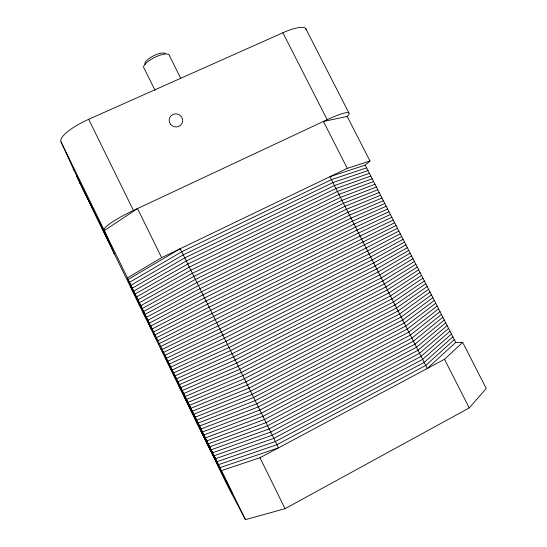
<?xml version="1.0" encoding="UTF-8"?>
<svg xmlns="http://www.w3.org/2000/svg" width="547" height="547" viewBox="0 0 547 547"><rect width="100%" height="100%" fill="white"/><g stroke="black" fill="none" stroke-linecap="round" stroke-linejoin="round"><path stroke-width="0.82" d="M154.863 336.624L155.047 334.798L209.104 307.202L358.552 233.043L391.837 217.262M156.059 339.072L156.469 337.718L210.629 310.293L360.063 236.024L393.245 220.017M157.256 341.519L157.898 340.644L212.161 313.39L394.654 222.773M347.085 116.627L348.165 115.342A32.061 4.588 -27.7 0 0 327.168 119.697L133.447 210.465A33.203 4.985 -25.6 0 0 104.074 229.993L114.255 253.692A26.475 3.159 -25.7 0 0 114.624 253.972M114.091 253.309L227.128 484.874L245.453 519.65L285.035 508.689L469.251 407.912L486.235 388.466L462.666 342.347L455.747 342.429L427.275 368.487L329.95 176.681L365.218 165.112L369.991 161.023L347.222 116.463L323.427 121.455L347.29 168.339L369.991 161.023M207.86 445.196L221.501 470.598L259.982 457.723L444.506 359.297L462.666 342.347M454.311 339.619L425.737 365.444L276.932 444.69L218.451 464.676M452.882 336.815L424.192 362.408L275.373 441.538L217.002 461.695L206.65 442.708M451.446 334.012L422.653 359.372L273.815 438.379L215.545 458.721L204.222 437.737M450.017 331.208L421.115 356.336L272.262 435.227L214.089 455.74M448.588 328.405L419.57 353.3L270.71 432.075L212.639 452.766L203.012 435.255M447.152 325.602L418.031 350.265L269.151 428.923L211.183 449.791L201.795 432.773M445.723 322.805L416.493 347.236L267.599 425.778L209.733 446.817L200.585 430.284M444.294 320.002L414.954 344.207L266.047 422.626L208.284 443.843L199.375 427.809M442.865 317.205L413.423 341.178L264.495 419.481L206.834 440.875L198.164 425.327M441.443 314.409L411.884 338.149L262.943 416.335L205.385 437.908L196.954 422.845M440.014 311.612L410.346 335.12L261.391 413.197L203.935 434.933L195.744 420.363M438.585 308.816L408.814 332.097L259.846 410.052L202.486 431.973L194.534 417.887M437.162 306.026L407.283 329.075L258.293 406.913L201.036 429.005L193.323 415.412M435.733 303.236L405.744 326.053L256.748 403.775L199.593 426.038L192.113 412.937M434.311 300.44L404.212 323.031L255.196 400.636L198.144 423.077L190.903 410.462M432.882 297.65L402.681 320.009L253.651 397.498L196.701 420.117L189.7 407.987M431.46 294.867L401.149 316.993L252.105 394.366L195.252 417.156L188.489 405.512M430.038 292.077L399.618 313.978L250.56 391.235L193.809 414.195L187.286 403.036M428.616 289.288L398.086 310.963L249.015 388.103L192.366 411.241L186.076 400.568M427.193 286.505L396.561 307.947L247.47 384.972L190.924 408.281L184.872 398.1M425.771 283.722L395.03 304.932L245.924 381.847L189.481 405.327L183.669 395.625M424.349 280.939L393.505 301.923L244.386 378.715L188.038 402.373L182.459 393.156M422.934 278.156L391.973 298.915L242.841 375.591L186.595 399.419L181.255 390.688M421.511 275.38L390.449 295.906L241.302 372.466L185.153 396.472L180.052 388.22M420.089 272.597L388.924 292.898L239.764 369.348L183.717 393.519L178.848 385.758M418.674 269.821L387.399 289.889L238.225 366.223L182.274 390.572L177.645 383.29M417.258 267.045L385.874 286.888L236.68 363.105L180.838 387.625L176.442 380.828M415.836 264.269L384.35 283.886L235.142 359.988L179.395 384.678L175.238 378.367M414.421 261.493L382.825 280.885L233.61 356.87L177.96 381.731L174.035 375.898M413.006 258.717L381.307 277.883L232.072 353.752L176.524 378.791L172.838 373.437M411.59 255.948L379.782 274.888L230.533 350.641L175.088 375.851L171.635 370.982M132.661 291.346L127.424 277.903L161.632 257.651L347.29 168.339M410.175 253.179L378.264 271.886L229.002 347.53L173.652 372.91L170.432 368.521M408.759 250.41L376.739 268.892L227.463 344.419L172.216 369.97L169.235 366.059M407.351 247.641L375.221 265.897L225.932 341.307L170.78 367.03L168.032 363.605M405.936 244.871L373.704 262.902L224.4 338.203L169.344 364.097L166.835 361.143M404.52 242.102L372.186 259.914L222.868 335.092L167.915 361.157L165.638 358.688M403.112 239.34L370.668 256.919L221.337 331.988L166.479 358.223L164.435 356.234M401.703 236.577L369.15 253.931L219.805 328.884L165.05 355.29L163.238 353.779M400.288 233.815L367.632 250.943L218.274 325.786L163.621 352.357L162.042 351.324M398.879 231.053L366.121 247.955L216.742 322.682L162.185 349.43L160.845 348.877M397.471 228.29L215.217 319.585L160.756 346.497L159.649 346.422M396.062 225.528L158.452 343.974M390.435 214.506L357.041 230.068L207.58 304.111L153.618 331.872L153.673 334.176M389.026 211.751L355.529 227.087L206.055 301.021L152.189 328.952L152.476 331.728M387.618 208.995L354.018 224.113L204.53 297.93L150.767 326.033L151.287 329.287M111.321 246.246A28.69 3.713 -25.6 0 1 110.911 245.904L73.66 169.597L60.984 141.748A32.991 8.807 -24.7 0 1 88.676 119.314L282.881 32.765A31.87 8.109 -28.7 0 1 306.211 29.552M386.216 206.246L352.507 221.138L203.005 294.84L149.338 323.113L150.09 326.839M384.814 203.498L351.003 218.164L201.487 291.756L147.916 320.2L148.9 324.398M383.406 200.749L349.492 215.19L199.963 288.672L146.493 317.281L147.704 321.957M382.004 198L347.988 212.222L198.445 285.589L145.071 314.368L146.514 319.516M380.603 195.252L346.483 209.255L196.92 282.505L143.649 311.455L145.324 317.075M379.201 192.51L344.972 206.287L195.402 279.421L142.227 308.542L144.135 314.634M377.799 189.761L343.468 203.32L193.884 276.344L140.805 305.629L142.938 312.193M376.398 187.019L341.964 200.352L192.366 273.268L139.382 302.717L141.748 309.759M375.003 184.277L340.46 197.392L190.848 270.191L137.967 299.811L140.558 307.318M373.601 181.536L338.955 194.424L189.33 267.114L136.545 296.905L139.369 304.884M372.199 178.794L337.458 191.464L187.812 264.044L135.123 293.999L138.186 302.45M370.804 176.059L335.954 188.51L186.301 260.974L133.707 291.093L136.996 300.016M369.403 173.324L334.449 185.549L184.783 257.904L132.292 288.187L135.806 297.582M368.008 170.582L332.952 182.589L183.272 254.834L130.877 285.288L134.617 295.148M366.613 167.847L331.455 179.635L181.761 251.764L129.454 282.389L133.434 292.713M215.34 459.767L228.892 486.994L225.733 481.059M223.607 476.553C225.432 480.287 221.412 471.829 223.265 475.596M305.752 28.581L348.897 112.949M365.218 165.112L455.747 342.429M282.881 32.765L327.168 119.697M444.506 359.297L469.251 407.912M180.77 78.358L168.975 54.748A14.229 4.369 -26.5 0 0 153.167 58.208A14.229 4.369 -26.5 0 0 144.066 68.211L155.075 90.351M217.385 463.808L216.838 462.735L217.303 463.712M218.759 466.454L218.191 465.333L218.67 466.338M218.916 467.008L219.477 468.116L218.711 466.523M220.304 469.682L222.602 474.516M221.084 471.275L219.997 469.052M221.316 471.801L222.397 474.017M222.089 473.381L220.407 469.818M223.586 476.239L222 473.046L225.398 479.986L224.291 477.681M161.632 257.651L137.502 208.564L104.327 230.595L127.424 277.903M259.982 457.723L285.035 508.689M219.073 467.083L217.521 463.965L218.964 466.947M217.692 464.437L216.188 461.388L217.925 464.991M218.609 466.386L220.14 469.47L218.991 467.076M223.292 475.924L224.749 478.837M224.489 478.167L226.082 481.374L224.632 478.379M88.676 119.314L133.447 210.465M217.46 463.945L218.027 465.128M218.841 466.591L219.415 467.788M219.648 468.355L220.222 469.538M222.171 473.538L222.745 474.714M223.354 475.753L223.935 476.95M224.14 477.456L224.708 478.639M218.267 465.702L218.834 466.871M222.95 475.227L223.518 476.396M60.984 141.748L104.074 229.993M221.501 470.598L245.453 519.65M215.778 460.041L232.188 493.654L212.339 453.695M223.88 476.82L224.42 477.921M218.328 465.839L217.316 463.767M222.479 474.29L223.005 475.357M112.333 249.22L76.306 175.409L114.255 253.692M219.771 468.512L220.393 469.77M218.376 465.839L219.299 467.637M223.094 475.432L223.716 476.697M220.106 469.203L222.273 473.832M74.235 170.274A28.526 6.578 -24.9 0 1 73.66 169.597M80.375 183.813A26.338 5.6 -25 0 1 79.869 183.245M145.304 64.361A11.384 3.535 -26.5 0 1 152.572 56.334A11.384 3.535 -26.5 0 1 165.221 53.592M180.243 248.7L128.039 279.49L219.908 467.658L278.491 447.849L180.243 248.7M170.486 124.217A6.783 6.543 18.2 0 0 182.117 123.143A6.783 6.543 18.2 0 0 175.129 113.872A6.783 6.543 18.2 0 0 170.486 124.217"/></g></svg>
